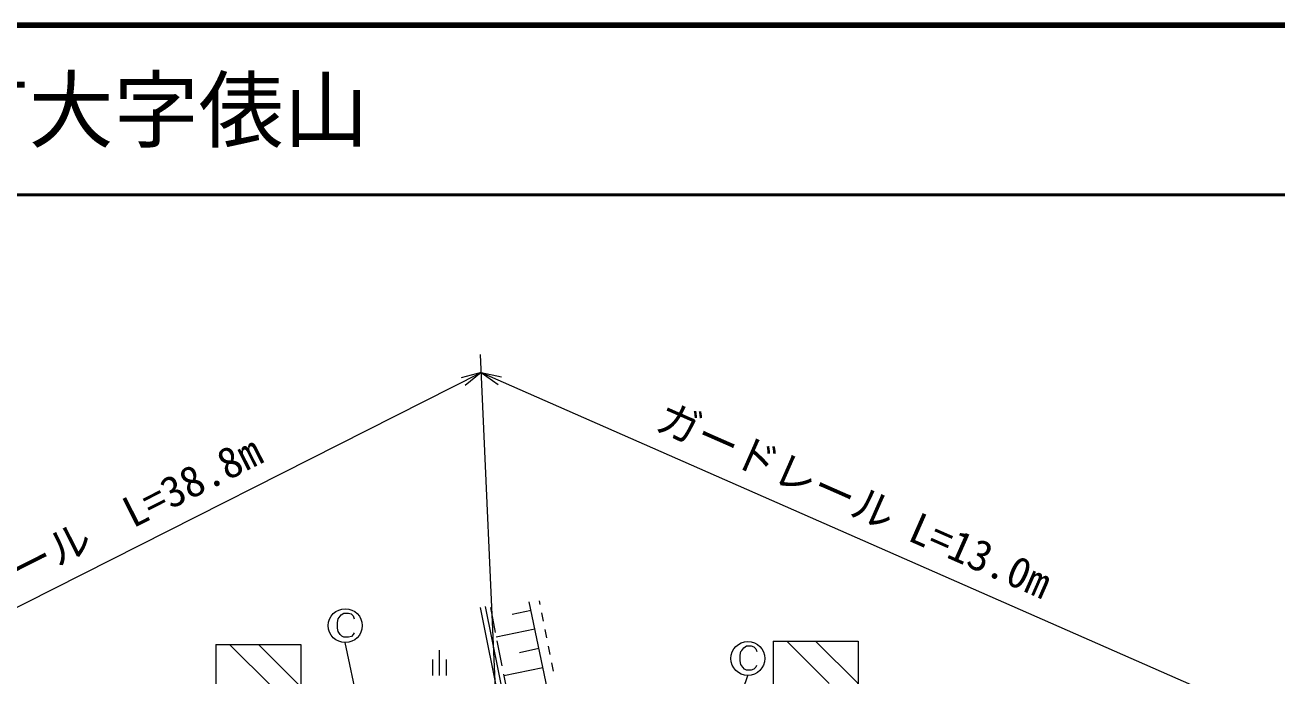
# Model space of a CAD drawing. Units: millimetres, scale not verified. Extents: x 40000 to 680000, y 20000 to 380000.
# Drawn here: x 412625 to 486291, y 341670 to 380000 of the extents above; entities that cross this region are included whole.
import ezdxf
from ezdxf.enums import TextEntityAlignment as Align

# ---------------------------------------------------------------- set-up
doc = ezdxf.new("R2010")
doc.units = ezdxf.units.MM
doc.header["$LTSCALE"] = 1000
for name, color, linetype, lineweight in [('M-BGD', 7, 'Continuous', 13), ('M-STR-HTXT', 7, 'Continuous', 13), ('M-STR-STRC', 7, 'Continuous', 13), ('M-TTL', 2, 'Continuous', 140), ('M-TTL-LINE', 7, 'Continuous', 50), ('M-TTL-TXT', 7, 'Continuous', 13)]:
    doc.layers.add(name, color=color, linetype=linetype, lineweight=lineweight)
doc.styles.add('ＭＳ ゴシック', font='')
doc.styles.get('ＭＳ ゴシック').set_extended_font_data('MS Gothic')

msp = doc.modelspace()

# ---------------------------------------------------------------- linework, layer by layer
at = {"layer": 'M-BGD'}
for p, q in [((439406, 345697), (441017, 337719)), ((439700, 345756), (441311, 337778)), ((440005, 345709), (440295, 344237)), ((441290, 345306), (442398, 345537)), ((443694, 339321), (442292, 346041)), ((442945, 345870), (442902, 346087)), ((443140, 344889), (443042, 345380)), ((440346, 343980), (442623, 344455)), ((443334, 343908), (443237, 344399)), ((440392, 343747), (440682, 342275)), ((441721, 343062), (442864, 343301)), ((443529, 342928), (443432, 343418)), ((436601, 342648), (436601, 341698)), ((437001, 343198), (437001, 341698)), ((437401, 342648), (437401, 341698)), ((440797, 341695), (443099, 342175)), ((443724, 341947), (443626, 342437)), ((440779, 341785), (441069, 340313))]:
    msp.add_line(p, q, dxfattribs=at)
at = {"layer": 'M-STR-HTXT'}
for p, q in [((441278, 319351), (439425, 360596)), ((391592, 335313), (439472, 359545)), ((439472, 359545), (438288, 359226)), ((439472, 359545), (438514, 358780)), ((439472, 359545), (481761, 340933)), ((439472, 359545), (440470, 358832)), ((439472, 359545), (440671, 359290))]:
    msp.add_line(p, q, dxfattribs=at)
at = {"layer": 'M-STR-STRC'}
for p, q in [((431007, 344824), (431059, 345042)), ((431007, 344493), (431007, 344824)), ((431059, 345042), (431113, 345109)), ((431113, 345109), (431228, 345265)), ((431228, 345265), (431383, 345370)), ((431383, 345370), (431662, 345373)), ((431662, 345373), (431824, 345321)), ((431824, 345321), (431934, 345211)), ((431934, 345211), (431992, 345042)), ((431055, 344282), (431007, 344493)), ((431167, 344113), (431055, 344282)), ((431273, 344005), (431167, 344113)), ((431936, 344115), (431826, 344001)), ((431986, 344217), (431936, 344115)), ((423861, 343524), (423860, 338524)), ((423861, 343524), (428861, 343523)), ((424663, 343524), (427163, 341023)), ((428861, 343523), (428860, 338523)), ((431390, 343949), (431273, 344005)), ((431664, 343949), (431390, 343949)), ((436345, 320335), (431470, 343633)), ((431826, 344001), (431664, 343949)), ((454802, 343177), (454917, 343332)), ((454917, 343332), (455072, 343438)), ((455072, 343438), (455351, 343440)), ((455351, 343440), (455513, 343388)), ((455513, 343388), (455623, 343278)), ((456641, 343722), (461641, 343722)), ((456641, 343722), (456641, 338722)), ((457444, 343722), (459944, 341222)), ((461641, 343722), (461641, 338722)), ((454696, 342891), (454748, 343109)), ((454696, 342561), (454696, 342891)), ((454744, 342349), (454696, 342561)), ((454748, 343109), (454802, 343177)), ((455623, 343278), (455681, 343109)), ((454856, 342180), (454744, 342349)), ((454962, 342073), (454856, 342180)), ((455079, 342016), (454962, 342073)), ((455353, 342016), (455079, 342016)), ((455515, 342068), (455353, 342016)), ((455625, 342183), (455515, 342068)), ((455675, 342284), (455625, 342183)), ((448518, 322287), (455159, 341700))]:
    msp.add_line(p, q, dxfattribs=at)
for points in [[(426361, 343524), (428860, 341023), (426360, 338524)], [(459141, 343722), (461641, 341222), (459141, 338722)]]:
    msp.add_lwpolyline(points, dxfattribs=at)
for centre in [(431470, 344633), (431470, 344633), (455159, 342700), (455159, 342700)]:
    msp.add_circle(centre, 1000, dxfattribs=at)
at = {"layer": 'M-TTL'}
msp.add_line((680000, 380000), (40000, 380000), dxfattribs=at)
at = {"layer": 'M-TTL-LINE'}
msp.add_line((40000, 370000), (680000, 370000), dxfattribs=at)

# ---------------------------------------------------------------- texts
at = {"layer": 'M-STR-HTXT', "style": 'ＭＳ ゴシック'}
for s, rotation, p in [('ガードレール L=13.0m', 336.245, (460818, 350696)), ('ガードレール\u3000L=38.8m', 26.844, (415306, 347875))]:
    msp.add_text(s, height=1833, rotation=rotation, dxfattribs=at).set_placement(p, align=Align.BOTTOM_CENTER)
at = {"layer": 'M-TTL-TXT', "style": 'ＭＳ ゴシック'}
msp.add_text('地 名      長門市大字俵山', height=3666, dxfattribs=at).set_placement((370380, 375000), align=Align.MIDDLE_LEFT)

doc.saveas('drawing.dxf')
